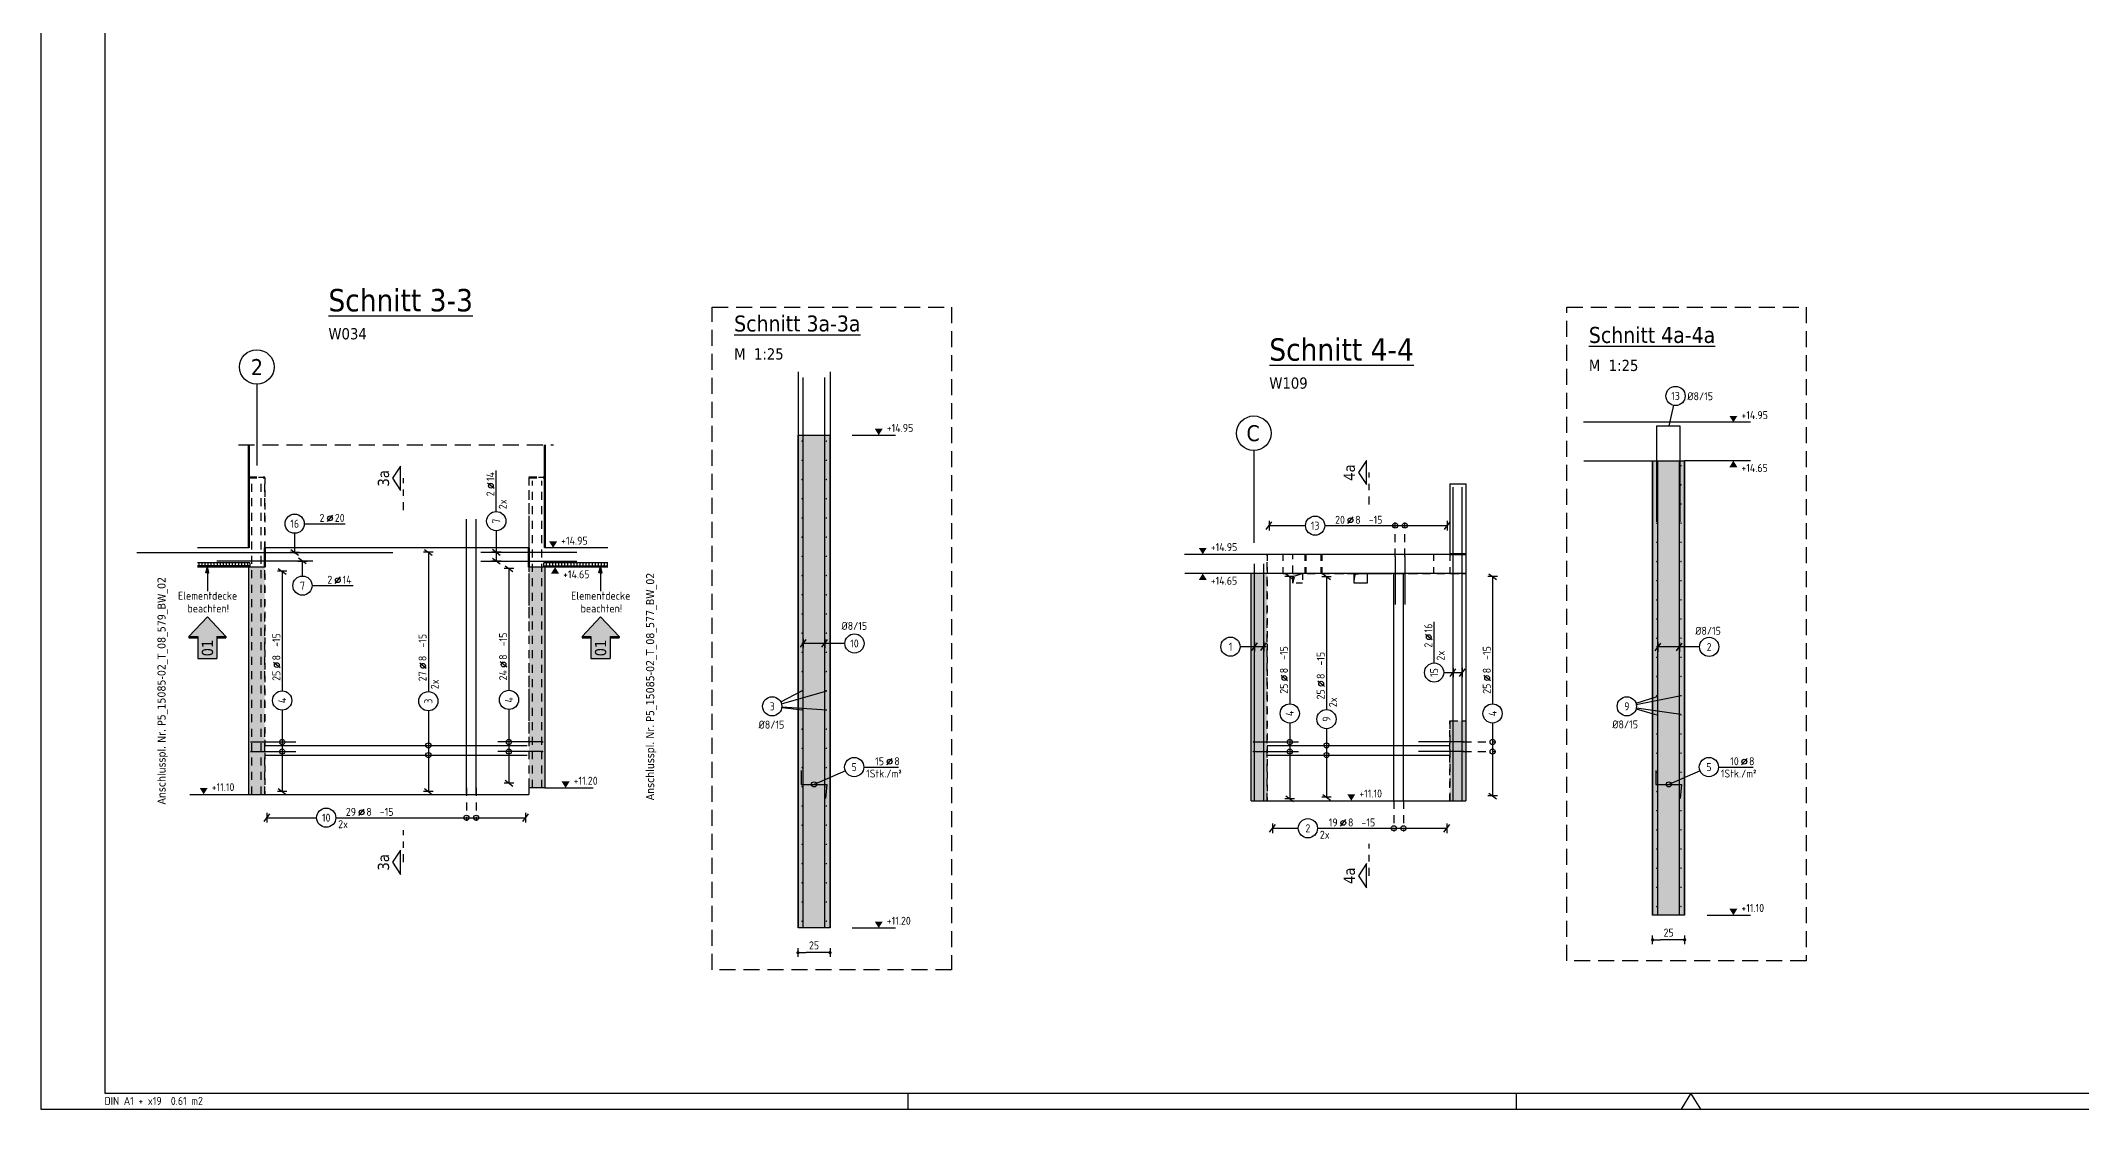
# Model space of a CAD drawing. Extents: x 0 to 63.3, y 0 to 33.4.
# Drawn here: x 0 to 31.87, y 0 to 16.69 of the extents above; entities that cross this region are included whole.
import ezdxf
from ezdxf.enums import TextEntityAlignment as Align

# ---------------------------------------------------------------- set-up
doc = ezdxf.new("R2010")
doc.units = 0
doc.header["$LTSCALE"] = 0.5
for name, pattern in [('AUSGEZOGEN', [1000.01, 1000, 0.01]), ('DASHDOTSMALL', [1.05, 0.5, -0.25, 0.05, -0.25]), ('DASHED', [0.75, 0.5, -0.25]), ('DOT', [0.175, 0.05, -0.125]), ('GESTRICHELT', [0.75, 0.5, -0.25]), ('HIDDEN', [0.375, 0.25, -0.125]), ('HIDDEN2', [0.187, 0.125, -0.062]), ('PUNKT', [0.175, 0.05, -0.125]), ('STRICHLINIE', [0.75, 0.5, -0.25]), ('STRICHPUNKT2', [0.55, 0.25, -0.125, 0.05, -0.125]), ('VERDECKT', [0.375, 0.25, -0.125])]:
    doc.linetypes.add(name, pattern=pattern)
for name, color, linetype in [('ACHSEN', 7, 'Continuous'), ('AFU', 7, 'Continuous'), ('BETON', 7, 'Continuous'), ('DETAIL', 7, 'Continuous'), ('DRUEBER', 7, 'Continuous'), ('grau_hell', 7, 'Continuous'), ('grau_mittel', 7, 'Continuous'), ('Halbfertigteile', 7, 'Continuous'), ('HILFE', 7, 'Continuous'), ('INDEX', 7, 'Continuous'), ('koten', 7, 'Continuous'), ('MASSE', 7, 'Continuous'), ('OBJEKT', 7, 'Continuous'), ('RAHMEN', 7, 'Continuous'), ('RND', 7, 'Continuous'), ('RND-1', 7, 'Continuous'), ('SCHATTEN', 15, 'Continuous'), ('SCHNITTE', 7, 'Continuous'), ('SFP_Achsen', 7, 'Continuous'), ('TEXT', 7, 'Continuous'), ('VERDECKT', 7, 'Continuous'), ('WBZ', 7, 'Continuous')]:
    doc.layers.add(name, color=color, linetype=linetype)
doc.styles.add('helv', font='tahoma.ttf')
doc.styles.add('txt', font='isocp.shx')
doc.linetypes.add('AFU_50K', pattern='A,0.15,["/",Standard,S=0.2,R=0,X=-0.01,Y=-0.1],0.07,["/",Standard,S=0.2,R=0,X=-0.01,Y=-0.1],0.15', length=0.37)
doc.linetypes.add('AFU_50L', pattern='A,0.75,["/",Standard,S=0.2,R=0,X=-0.01,Y=-0.1],0.07,["/",Standard,S=0.2,R=0,X=-0.01,Y=-0.1],0.75', length=1.57)
doc.dimstyles.new('DOT_I', dxfattribs={"dimscale": 0.5, "dimtxt": 0.25, "dimasz": 0.25, "dimexe": 0.1, "dimexo": 0.3, "dimgap": 0.1, "dimtad": 1, "dimdec": 3, "dimzin": 3, "dimtxsty": 'txt', "dimblk": 'DOT', "dimblk1": 'DOT', "dimblk2": 'DOT', "dimsah": 1, "dimcen": 0.1, "dimse1": 1, "dimse2": 1, "dimazin": 0, "dimtfac": 1, "dimtdec": 4, "dimtix": 1, "dimtmove": 2, "dimatfit": 3, "dimfxl": 0, "dimtvp": 1, "dimtolj": 1, "dimtzin": 0, "dimarcsym": 0})

# ---------------------------------------------------------------- blocks, each defined once
blk = doc.blocks.new('okrd_o')
at = {"layer": 'koten', "color": 7, "linetype": 'Continuous'}
blk.add_solid([(-0.125, 0.202), (0.125, 0.202), (0, 0)], dxfattribs=at)
at = {"layer": 'koten', "style": 'txt'}
blk.add_attdef('OKRD', (0.25, 0.1), '', height=0.25, dxfattribs=at)
blk = doc.blocks.new('DOT')
at = {"layer": 'MASSE', "color": 7, "linetype": 'Continuous'}
for p, q in [((0, 0), (-1, 0)), ((0, 0.54), (0, -0.54))]:
    blk.add_line(p, q, dxfattribs=at)
at = {"layer": 'MASSE', "color": 7, "linetype": 'Continuous', "const_width": 0.2}
blk.add_lwpolyline([(-0.1, 0, 1), (0.1, 0, 1)], format="xyb", close=True, dxfattribs=at)
blk = doc.blocks.new('*D15')
at = {"layer": 'Defpoints', "color": 0, "linetype": 'AUSGEZOGEN', "transparency": 16777216}
for p in [(11.827, 2.446), (11.827, 2.446), (12.327, 2.446)]:
    blk.add_point(p, dxfattribs=at)
at = {"layer": 'MASSE', "color": 0, "linetype": 'AUSGEZOGEN', "lineweight": -2, "transparency": 16777216}
blk.add_line((12.202, 2.446), (11.952, 2.446), dxfattribs=at)
at = {"layer": 'MASSE', "color": 0, "linetype": 'AUSGEZOGEN', "lineweight": -2, "transparency": 16777216, "xscale": 0.125, "yscale": 0.125, "zscale": 0.125, "rotation": 180}
blk.add_blockref('DOT', (11.827, 2.446), dxfattribs=at)
at = {"layer": 'MASSE', "color": 0, "linetype": 'AUSGEZOGEN', "lineweight": -2, "transparency": 16777216, "xscale": 0.125, "yscale": 0.125, "zscale": 0.125}
blk.add_blockref('DOT', (12.327, 2.446), dxfattribs=at)
at = {"layer": 'MASSE', "color": 0, "linetype": 'AUSGEZOGEN', "transparency": 16777216, "insert": (12.077, 2.559), "char_height": 0.125, "attachment_point": 5, "style": 'txt'}
blk.add_mtext('\\A1;25', dxfattribs=at)
blk = doc.blocks.new('RND_LEI')
at = {"layer": 'RND', "color": 7, "linetype": 'Continuous'}
blk.add_line((1.022, 0.066), (1.19, 0.27), dxfattribs=at)
for centre, radius in [((0, 0), 0.3), ((1.106, 0.168), 0.075)]:
    blk.add_circle(centre, radius, dxfattribs=at)
at = {"layer": 'RND', "color": 7, "linetype": 'Continuous', "style": 'txt'}
blk.add_attdef('POSL', text='', height=0.25, dxfattribs=at).set_placement((0, 0), align=Align.MIDDLE)
blk.add_attdef('ANZ', text='', height=0.25, dxfattribs=at).set_placement((0.931, 0.057), align=Align.RIGHT)
for tag, p in [('DUM', (1.253, 0.057)), ('ABSTD', (1.674, 0.057)), ('POSTXT', (0.374, -0.327))]:
    blk.add_attdef(tag, p, '', height=0.25, dxfattribs=at)
blk = doc.blocks.new('RND_HIN')
at = {"layer": 'RND', "color": 7, "linetype": 'Continuous'}
blk.add_circle((0, 0), 0.3, dxfattribs=at)
at = {"layer": 'RND', "color": 7, "linetype": 'Continuous', "style": 'txt'}
blk.add_attdef('POSI', text='', height=0.25, dxfattribs=at).set_placement((0, 0), align=Align.MIDDLE)
blk = doc.blocks.new('lei_gre')
at = {"layer": 'RND', "color": 7, "linetype": 'Continuous'}
for p, q in [((-0.09, -0.12), (0.09, 0.12)), ((0, 0.15), (0, -0.15))]:
    blk.add_line(p, q, dxfattribs=at)
blk = doc.blocks.new('SCHN-2')
at = {"layer": 'SCHNITTE', "color": 6, "linetype": 'Continuous'}
blk.add_lwpolyline([(0.378, 0.088), (0, 0.34), (-0.378, 0.088)], close=True, dxfattribs=at)
at = {"layer": 'SCHNITTE', "color": 1, "linetype": 'DASHDOTSMALL', "style": 'helv'}
blk.add_attdef('SCHN-2', text='', height=0.35, dxfattribs=at).set_placement((0, 0.45), align=Align.CENTER)
blk = doc.blocks.new('*D16')
at = {"layer": 'Defpoints', "color": 0, "linetype": 'AUSGEZOGEN', "transparency": 16777216}
for p in [(25.176, 2.646), (25.176, 2.646), (25.676, 2.646)]:
    blk.add_point(p, dxfattribs=at)
at = {"layer": 'MASSE', "color": 0, "linetype": 'AUSGEZOGEN', "lineweight": -2, "transparency": 16777216}
blk.add_line((25.551, 2.646), (25.301, 2.646), dxfattribs=at)
at = {"layer": 'MASSE', "color": 0, "linetype": 'AUSGEZOGEN', "lineweight": -2, "transparency": 16777216, "xscale": 0.125, "yscale": 0.125, "zscale": 0.125, "rotation": 180}
blk.add_blockref('DOT', (25.176, 2.646), dxfattribs=at)
at = {"layer": 'MASSE', "color": 0, "linetype": 'AUSGEZOGEN', "lineweight": -2, "transparency": 16777216, "xscale": 0.125, "yscale": 0.125, "zscale": 0.125}
blk.add_blockref('DOT', (25.676, 2.646), dxfattribs=at)
at = {"layer": 'MASSE', "color": 0, "linetype": 'AUSGEZOGEN', "transparency": 16777216, "insert": (25.426, 2.759), "char_height": 0.125, "attachment_point": 5, "style": 'txt'}
blk.add_mtext('\\A1;25', dxfattribs=at)
blk = doc.blocks.new('okrd_u')
at = {"layer": 'koten', "color": 7, "linetype": 'Continuous'}
blk.add_solid([(-0.125, -0.202), (0.125, -0.202), (0, 0)], dxfattribs=at)
at = {"layer": 'koten', "style": 'txt'}
blk.add_attdef('OKRD', (0.25, -0.35), '', height=0.25, dxfattribs=at)
blk = doc.blocks.new('A1-19-0')
at = {"layer": 'RAHMEN'}
for p, q in [((0, 59.4), (0, 0)), ((0, 0), (103.1, 0))]:
    blk.add_line(p, q, dxfattribs=at)
at = {"layer": 'RAHMEN', "color": 5}
for p, q in [((2, 58.9), (2, 0.5)), ((2, 0.5), (102.6, 0.5))]:
    blk.add_line(p, q, dxfattribs=at)
at = {"layer": 'RAHMEN', "color": 7}
for p, q in [((27.1, 0), (27.1, 0.5)), ((46.1, 0), (46.1, 0.5))]:
    blk.add_line(p, q, dxfattribs=at)
at = {"layer": 'RAHMEN', "color": 7, "linetype": 'Continuous'}
for p, q in [((51.55, 0.5), (51.24, 0)), ((51.86, 0), (51.55, 0.5))]:
    blk.add_line(p, q, dxfattribs=at)
at = {"layer": 'RAHMEN', "color": 7, "style": 'txt'}
blk.add_text('DIN A1 + x19  0.61 m2', height=0.25, dxfattribs=at).set_placement((1.989, 0.133))
blk = doc.blocks.new('Pfeillinie')
at = {"layer": 'TEXT', "linetype": 'Continuous'}
blk.add_hatch(color=7, dxfattribs=at).paths.add_polyline_path([(0, 0), (-0.8, 0.2), (-0.8, 0), (-0.8, -0.2)])
at = {"layer": 'TEXT', "color": 7, "linetype": 'Continuous'}
for p, q in [((-0.8, 0), (-0.8, 0.2)), ((-0.8, 0.2), (0, 0)), ((-0.8, 0), (-0.8, -0.2)), ((-0.8, -0.2), (0, 0))]:
    blk.add_line(p, q, dxfattribs=at)
blk = doc.blocks.new('hin_ind5')
at = {"layer": 'grau_hell', "linetype": 'AUSGEZOGEN'}
h = blk.add_hatch(color=9, dxfattribs=at)
h.dxf.hatch_style = 2
h.paths.add_polyline_path([(0, 0), (0.619, -0.577), (0.619, -0.3), (1.306, -0.3), (1.306, 0.3), (0.619, 0.3), (0.619, 0.577)])
h.paths.add_polyline_path([(0.34, -0.274), (1.311, -0.274), (1.311, 0.274), (0.34, 0.274)], flags=9)
at = {"layer": 'OBJEKT', "linetype": 'AUSGEZOGEN'}
for points in [[(0.619, 0.3), (0.66, 0.3), (0.66, 0.577), (0.619, 0.577)], [(0.619, -0.577), (0.66, -0.577), (0.66, -0.3), (0.619, -0.3)]]:
    blk.add_hatch(color=1, dxfattribs=at).paths.add_polyline_path(points)
at = {"layer": 'OBJEKT', "color": 1, "linetype": 'AUSGEZOGEN'}
for p, q in [((0, 0), (0.619, 0.577)), ((0, 0), (0.619, -0.577)), ((0.619, 0.577), (0.619, 0.3)), ((0.619, 0.577), (0.66, 0.577)), ((0.619, 0.3), (1.306, 0.3)), ((0.66, 0.577), (0.66, 0.3)), ((1.306, 0.3), (1.306, -0.3)), ((0.619, -0.3), (0.619, -0.577)), ((0.619, -0.3), (1.306, -0.3)), ((0.66, -0.3), (0.66, -0.577))]:
    blk.add_line(p, q, dxfattribs=at)
at = {"layer": 'OBJEKT', "color": 7, "linetype": 'AUSGEZOGEN'}
blk.add_line((0.619, -0.577), (0.66, -0.577), dxfattribs=at)
at = {"layer": 'INDEX', "color": 1, "linetype": 'Continuous', "style": 'helv'}
blk.add_attdef('INDEX', text='', height=0.35, rotation=360, dxfattribs=at).set_placement((1.259, 0), align=Align.MIDDLE_RIGHT)

msp = doc.modelspace()

# ---------------------------------------------------------------- hatches: boundary and pattern name
at = {"layer": 'grau_mittel'}
for points in [[(12.327, 10.531), (11.827, 10.531), (11.827, 2.831), (12.327, 2.831)], [(25.676, 10.131), (25.176, 10.131), (25.176, 3.031), (25.676, 3.031)], [(3.248, 4.919), (3.498, 4.919), (3.498, 8.469), (3.248, 8.469)], [(7.623, 5.019), (7.873, 5.019), (7.873, 8.469), (7.623, 8.469)]]:
    msp.add_hatch(color=61, dxfattribs=at).paths.add_polyline_path(points)
h = msp.add_hatch(color=61, dxfattribs=at)
h.paths.add_polyline_path([(22.006, 6.069), (22.006, 4.819), (22.256, 4.819), (22.256, 6.069)])
h.paths.add_polyline_path([(19.156, 8.369), (18.906, 8.369), (18.906, 4.819), (19.156, 4.819)])
at = {"layer": 'Halbfertigteile', "linetype": 'AUSGEZOGEN', "transparency": 33554687}
h = msp.add_hatch(dxfattribs=at)
h.set_pattern_fill('ANSI37', color=171, scale=0.015, angle=135, style=0)
h.set_pattern_definition([(180, (-1.3384, -3.172163), (-3e-18, -0.047625), []), (270, (-1.3384, -3.172163), (0.047625, -1e-17), [])])
h.paths.add_polyline_path([(2.445, 8.534), (2.445, 8.469), (3.263, 8.469), (3.263, 8.534)])
h = msp.add_hatch(dxfattribs=at)
h.set_pattern_fill('ANSI37', color=171, scale=0.015, angle=135, style=0)
h.set_pattern_definition([(180, (-1.3384, -3.272163), (-3e-18, -0.047625), []), (270, (-1.3384, -3.272163), (0.047625, -1e-17), [])])
h.paths.add_polyline_path([(8.859, 8.534), (7.858, 8.534), (7.858, 8.469), (8.859, 8.469)])

# ---------------------------------------------------------------- linework, layer by layer
at = {"layer": 'ACHSEN', "color": 140, "linetype": 'AUSGEZOGEN'}
for p, q in [((3.373, 11.325), (3.373, 10.057)), ((18.946, 10.29), (18.946, 8.847))]:
    msp.add_line(p, q, dxfattribs=at)
at = {"layer": 'AFU', "color": 8, "linetype": 'AFU_50K'}
for p, q in [((11.827, 10.531), (12.327, 10.531)), ((25.176, 10.131), (25.676, 10.131)), ((3.498, 8.469), (3.263, 8.469)), ((7.858, 8.469), (7.623, 8.469)), ((7.873, 5.019), (7.623, 5.019)), ((7.623, 5.019), (7.623, 4.919)), ((25.676, 3.031), (25.176, 3.031)), ((12.327, 2.831), (11.827, 2.831))]:
    msp.add_line(p, q, dxfattribs=at)
at = {"layer": 'AFU', "color": 8, "linetype": 'AFU_50L'}
for p, q in [((7.623, 8.769), (3.498, 8.769)), ((22.256, 8.369), (18.906, 8.369)), ((3.248, 4.919), (7.623, 4.919)), ((18.906, 4.819), (22.256, 4.819))]:
    msp.add_line(p, q, dxfattribs=at)
at = {"layer": 'AFU', "color": 8, "linetype": 'AFU_50K', "lineweight": 70}
for p, q in [((3.498, 8.769), (3.498, 8.469)), ((7.623, 8.769), (7.623, 8.469)), ((22.006, 8.669), (22.256, 8.669))]:
    msp.add_line(p, q, dxfattribs=at)
at = {"layer": 'BETON', "color": 6, "linetype": 'AUSGEZOGEN'}
for p, q in [((11.827, 11.52), (11.827, 10.531)), ((12.327, 11.52), (12.327, 10.531)), ((24.102, 10.131), (25.176, 10.131)), ((26.702, 10.131), (25.676, 10.131)), ((22.006, 9.769), (22.006, 8.669)), ((22.006, 9.769), (22.256, 9.769)), ((3.248, 8.769), (2.445, 8.769)), ((8.859, 8.769), (7.873, 8.769)), ((17.864, 8.669), (22.006, 8.669)), ((3.263, 8.534), (2.445, 8.534)), ((3.263, 8.469), (2.445, 8.469)), ((3.263, 8.534), (3.263, 8.469)), ((8.859, 8.534), (7.858, 8.534)), ((7.858, 8.469), (7.858, 8.534)), ((8.859, 8.469), (7.858, 8.469)), ((18.906, 8.369), (17.868, 8.369)), ((2.328, 4.919), (3.248, 4.919)), ((7.873, 5.019), (8.627, 5.019))]:
    msp.add_line(p, q, dxfattribs=at)
at = {"layer": 'BETON', "color": 6, "linetype": 'AUSGEZOGEN', "lineweight": 35}
for p, q in [((11.827, 10.531), (11.827, 2.831)), ((12.327, 10.531), (12.327, 2.831)), ((25.176, 10.131), (25.176, 3.031)), ((25.676, 10.131), (25.676, 3.031))]:
    msp.add_line(p, q, dxfattribs=at)
at = {"layer": 'BETON', "color": 6, "linetype": 'AUSGEZOGEN', "lineweight": 25}
msp.add_line((26.702, 10.731), (24.096, 10.731), dxfattribs=at)
at = {"layer": 'BETON', "color": 6, "linetype": 'AUSGEZOGEN', "lineweight": 70}
for p, q in [((3.248, 10.381), (3.248, 8.769)), ((7.873, 10.381), (7.873, 8.769))]:
    msp.add_line(p, q, dxfattribs=at)
at = {"layer": 'BETON', "color": 6, "linetype": 'AUSGEZOGEN', "lineweight": -2}
for p, q in [((22.256, 9.769), (22.256, 4.819)), ((3.248, 4.919), (3.248, 8.469)), ((7.873, 8.469), (7.873, 5.019)), ((18.906, 4.819), (18.906, 8.369))]:
    msp.add_line(p, q, dxfattribs=at)
at = {"layer": 'BETON', "color": 6, "linetype": 'AUSGEZOGEN'}
msp.add_lwpolyline([(20.516, 8.369), (20.716, 8.369), (20.716, 8.219), (20.516, 8.219)], close=True, dxfattribs=at)
at = {"layer": 'DETAIL', "color": 102, "linetype": 'STRICHLINIE'}
for points in [[(10.487, 2.177), (10.487, 12.532), (14.225, 12.532), (14.225, 2.177)], [(23.836, 2.317), (23.836, 12.532), (27.575, 12.532), (27.575, 2.317)]]:
    msp.add_lwpolyline(points, close=True, dxfattribs=at)
at = {"layer": 'DRUEBER', "color": 7, "linetype": 'PUNKT'}
for p, q in [((3.498, 9.869), (3.248, 9.869)), ((3.498, 9.869), (3.498, 8.769)), ((7.873, 9.869), (7.623, 9.869)), ((7.623, 9.869), (7.623, 8.769)), ((3.498, 8.769), (3.498, 4.919)), ((7.623, 8.769), (7.623, 4.919)), ((19.156, 8.669), (19.156, 4.819)), ((22.006, 8.669), (22.006, 8.369))]:
    msp.add_line(p, q, dxfattribs=at)
at = {"layer": 'DRUEBER', "color": 7, "linetype": 'DOT'}
for p, q in [((19.406, 8.369), (19.406, 8.669)), ((21.756, 8.369), (21.756, 8.669)), ((19.406, 8.369), (19.756, 8.369)), ((20.006, 8.369), (21.756, 8.369)), ((22.006, 8.369), (22.256, 8.369)), ((22.006, 4.819), (22.006, 6.069)), ((22.006, 6.069), (22.256, 6.069))]:
    msp.add_line(p, q, dxfattribs=at)
at = {"layer": 'DRUEBER', "color": 7, "linetype": 'DOT', "lineweight": 70}
for p, q in [((19.756, 8.669), (19.756, 8.369)), ((20.006, 8.669), (20.006, 8.369))]:
    msp.add_line(p, q, dxfattribs=at)
at = {"layer": 'HILFE', "color": 102, "linetype": 'AUSGEZOGEN'}
for p, q in [((12.675, 10.531), (13.352, 10.531)), ((26.025, 3.031), (26.702, 3.031)), ((12.675, 2.831), (13.352, 2.831))]:
    msp.add_line(p, q, dxfattribs=at)
at = {"layer": 'HILFE', "color": 102, "linetype": 'GESTRICHELT'}
msp.add_line((3.09, 10.381), (8.006, 10.381), dxfattribs=at)
at = {"layer": 'RND', "color": 102, "linetype": 'AUSGEZOGEN'}
for p, q in [((25.502, 10.997), (25.429, 10.675)), ((3.965, 8.997), (3.965, 8.681)), ((7.114, 9.037), (7.114, 8.563)), ((4.087, 8.33), (4.087, 8.563)), ((12.559, 7.276), (11.886, 7.276)), ((19.139, 7.226), (18.732, 7.226)), ((25.909, 7.222), (25.235, 7.222)), ((21.913, 6.822), (22.211, 6.822)), ((11.557, 6.364), (11.886, 6.537)), ((11.568, 6.335), (12.275, 6.537)), ((24.916, 6.341), (25.244, 6.45)), ((24.921, 6.323), (25.622, 6.462)), ((11.573, 6.284), (12.275, 6.237)), ((11.573, 6.276), (11.898, 6.237)), ((24.918, 6.253), (25.221, 6.166)), ((24.922, 6.273), (25.614, 6.172)), ((12.568, 5.286), (12.077, 5.074)), ((25.917, 5.286), (25.427, 5.074))]:
    msp.add_line(p, q, dxfattribs=at)
at = {"layer": 'RND', "color": 7, "linetype": 'AUSGEZOGEN'}
for p, q in [((7.114, 9.337), (7.114, 9.977)), ((4.115, 9.147), (4.755, 9.147)), ((19.184, 9.117), (19.754, 9.117)), ((20.054, 9.117), (21.968, 9.117)), ((6.053, 8.7), (6.053, 6.524)), ((3.77, 8.404), (3.77, 6.535)), ((7.312, 8.445), (7.312, 6.544)), ((19.508, 8.32), (19.508, 6.333)), ((20.082, 8.318), (20.082, 6.244)), ((22.676, 8.32), (22.676, 6.333)), ((4.237, 8.18), (4.877, 8.18)), ((21.763, 6.972), (21.763, 7.612)), ((3.77, 6.235), (3.77, 4.963)), ((6.053, 6.224), (6.053, 4.964)), ((7.312, 6.244), (7.312, 5.093)), ((19.508, 6.033), (19.508, 4.851)), ((20.082, 5.944), (20.082, 4.874)), ((22.676, 6.033), (22.676, 4.894)), ((12.855, 5.345), (13.395, 5.345)), ((26.205, 5.345), (26.745, 5.345)), ((3.532, 4.554), (4.308, 4.554)), ((4.608, 4.554), (7.573, 4.554)), ((19.239, 4.389), (19.641, 4.389)), ((19.941, 4.389), (21.961, 4.389))]:
    msp.add_line(p, q, dxfattribs=at)
at = {"layer": 'RND', "color": 102, "linetype": 'VERDECKT'}
for p, q in [((21.156, 8.634), (21.156, 9.167)), ((21.306, 8.634), (21.306, 9.167)), ((22.221, 5.737), (22.726, 5.737)), ((22.221, 5.587), (22.726, 5.587)), ((6.648, 5.019), (6.648, 4.504)), ((6.798, 5.019), (6.798, 4.504)), ((21.134, 4.819), (21.134, 4.339)), ((21.284, 4.819), (21.284, 4.339))]:
    msp.add_line(p, q, dxfattribs=at)
at = {"layer": 'RND', "color": 1, "linetype": 'AUSGEZOGEN'}
for points in [[(11.91, 2.831), (11.91, 11.431)], [(12.244, 2.831), (12.244, 11.431)], [(25.243, 9.175), (25.243, 10.675), (25.603, 10.675), (25.603, 9.175)], [(25.259, 3.031), (25.259, 10.131)], [(25.593, 3.031), (25.593, 10.131)], [(22.058, 4.819), (22.058, 9.719)], [(22.202, 4.819), (22.202, 9.719)], [(6.648, 4.919), (6.648, 9.219)], [(6.798, 4.919), (6.798, 9.219)], [(1.498, 8.699), (5.498, 8.699)], [(6.873, 8.703), (8.373, 8.703)], [(21.156, 8.634), (21.156, 7.884)], [(21.306, 8.634), (21.306, 7.884)], [(4.248, 8.563), (2.748, 8.563)], [(6.873, 8.563), (8.373, 8.563)], [(18.958, 4.819), (18.958, 8.519)], [(19.102, 4.819), (19.102, 8.519)], [(21.134, 4.819), (21.134, 8.369)], [(21.284, 4.819), (21.284, 8.369)], [(3.283, 5.737), (3.983, 5.737)], [(7.837, 5.737), (7.137, 5.737)], [(18.942, 5.737), (19.642, 5.737)], [(22.221, 5.737), (21.521, 5.737)], [(3.283, 5.587), (3.983, 5.587)], [(3.498, 5.683), (7.598, 5.683)], [(3.498, 5.533), (7.598, 5.533)], [(7.837, 5.587), (7.137, 5.587)], [(18.942, 5.587), (19.642, 5.587)], [(19.156, 5.683), (22.006, 5.683)], [(19.156, 5.533), (22.006, 5.533)], [(22.221, 5.587), (21.521, 5.587)]]:
    msp.add_lwpolyline(points, dxfattribs=at)
at = {"layer": 'RND', "color": 7, "linetype": 'AUSGEZOGEN'}
for points, const_width in [([(11.886, 10.437, 1), (11.898, 10.437, 1)], 0.012), ([(12.263, 10.437, 1), (12.275, 10.437, 1)], 0.012), ([(11.886, 10.137, 1), (11.898, 10.137, 1)], 0.012), ([(12.263, 10.137, 1), (12.275, 10.137, 1)], 0.012), ([(25.236, 10.053, 1), (25.248, 10.053, 1)], 0.012), ([(25.613, 10.053, 1), (25.625, 10.053, 1)], 0.012), ([(11.886, 9.837, 1), (11.898, 9.837, 1)], 0.012), ([(12.263, 9.837, 1), (12.275, 9.837, 1)], 0.012), ([(25.236, 9.754, 1), (25.248, 9.754, 1)], 0.012), ([(25.613, 9.754, 1), (25.625, 9.754, 1)], 0.012), ([(11.886, 9.537, 1), (11.898, 9.537, 1)], 0.012), ([(11.886, 9.237, 1), (11.898, 9.237, 1)], 0.012), ([(12.263, 9.537, 1), (12.275, 9.537, 1)], 0.012), ([(12.263, 9.237, 1), (12.275, 9.237, 1)], 0.012), ([(25.236, 9.454, 1), (25.248, 9.454, 1)], 0.012), ([(25.613, 9.454, 1), (25.625, 9.454, 1)], 0.012), ([(11.886, 8.937, 1), (11.898, 8.937, 1)], 0.012), ([(12.263, 8.937, 1), (12.275, 8.937, 1)], 0.012), ([(25.236, 9.155, 1), (25.248, 9.155, 1)], 0.012), ([(25.613, 9.155, 1), (25.625, 9.155, 1)], 0.012), ([(11.886, 8.637, 1), (11.898, 8.637, 1)], 0.012), ([(12.263, 8.637, 1), (12.275, 8.637, 1)], 0.012), ([(21.151, 8.634, 1), (21.161, 8.634, 1)], 0.01), ([(21.301, 8.634, 1), (21.311, 8.634, 1)], 0.01), ([(25.236, 8.856, 1), (25.248, 8.856, 1)], 0.012), ([(25.613, 8.856, 1), (25.625, 8.856, 1)], 0.012), ([(11.886, 8.337, 1), (11.898, 8.337, 1)], 0.012), ([(12.263, 8.337, 1), (12.275, 8.337, 1)], 0.012), ([(25.236, 8.556, 1), (25.248, 8.556, 1)], 0.012), ([(25.613, 8.556, 1), (25.625, 8.556, 1)], 0.012), ([(11.886, 8.037, 1), (11.898, 8.037, 1)], 0.012), ([(12.263, 8.037, 1), (12.275, 8.037, 1)], 0.012), ([(25.236, 8.257, 1), (25.248, 8.257, 1)], 0.012), ([(25.236, 7.957, 1), (25.248, 7.957, 1)], 0.012), ([(25.613, 8.257, 1), (25.625, 8.257, 1)], 0.012), ([(25.613, 7.957, 1), (25.625, 7.957, 1)], 0.012), ([(11.886, 7.737, 1), (11.898, 7.737, 1)], 0.012), ([(12.263, 7.737, 1), (12.275, 7.737, 1)], 0.012), ([(25.236, 7.658, 1), (25.248, 7.658, 1)], 0.012), ([(25.613, 7.658, 1), (25.625, 7.658, 1)], 0.012), ([(11.886, 7.437, 1), (11.898, 7.437, 1)], 0.012), ([(12.263, 7.437, 1), (12.275, 7.437, 1)], 0.012), ([(25.236, 7.358, 1), (25.248, 7.358, 1)], 0.012), ([(25.613, 7.358, 1), (25.625, 7.358, 1)], 0.012), ([(11.886, 7.137, 1), (11.898, 7.137, 1)], 0.012), ([(12.263, 7.137, 1), (12.275, 7.137, 1)], 0.012), ([(25.236, 7.059, 1), (25.248, 7.059, 1)], 0.012), ([(25.613, 7.059, 1), (25.625, 7.059, 1)], 0.012), ([(11.886, 6.837, 1), (11.898, 6.837, 1)], 0.012), ([(12.263, 6.837, 1), (12.275, 6.837, 1)], 0.012), ([(25.236, 6.76, 1), (25.248, 6.76, 1)], 0.012), ([(25.613, 6.76, 1), (25.625, 6.76, 1)], 0.012), ([(11.886, 6.537, 1), (11.898, 6.537, 1)], 0.012), ([(12.263, 6.537, 1), (12.275, 6.537, 1)], 0.012), ([(25.236, 6.46, 1), (25.248, 6.46, 1)], 0.012), ([(25.613, 6.46, 1), (25.625, 6.46, 1)], 0.012), ([(11.886, 6.237, 1), (11.898, 6.237, 1)], 0.012), ([(12.263, 6.237, 1), (12.275, 6.237, 1)], 0.012), ([(25.236, 6.161, 1), (25.248, 6.161, 1)], 0.012), ([(25.613, 6.161, 1), (25.625, 6.161, 1)], 0.012), ([(3.277, 5.737, 1), (3.29, 5.737, 1)], 0.0125), ([(7.844, 5.737, -1), (7.831, 5.737, -1)], 0.0125), ([(11.886, 5.937, 1), (11.898, 5.937, 1)], 0.012), ([(12.263, 5.937, 1), (12.275, 5.937, 1)], 0.012), ([(18.935, 5.737, 1), (18.948, 5.737, 1)], 0.0125), ([(22.227, 5.737, -1), (22.214, 5.737, -1)], 0.0125), ([(25.236, 5.861, 1), (25.248, 5.861, 1)], 0.012), ([(25.613, 5.861, 1), (25.625, 5.861, 1)], 0.012), ([(3.277, 5.587, 1), (3.29, 5.587, 1)], 0.0125), ([(7.844, 5.587, -1), (7.831, 5.587, -1)], 0.0125), ([(11.886, 5.637, 1), (11.898, 5.637, 1)], 0.012), ([(12.263, 5.637, 1), (12.275, 5.637, 1)], 0.012), ([(18.935, 5.587, 1), (18.948, 5.587, 1)], 0.0125), ([(22.227, 5.587, -1), (22.214, 5.587, -1)], 0.0125), ([(25.236, 5.562, 1), (25.248, 5.562, 1)], 0.012), ([(25.613, 5.562, 1), (25.625, 5.562, 1)], 0.012), ([(11.886, 5.337, 1), (11.898, 5.337, 1)], 0.012), ([(12.263, 5.337, 1), (12.275, 5.337, 1)], 0.012), ([(25.236, 5.262, 1), (25.248, 5.262, 1)], 0.012), ([(25.613, 5.262, 1), (25.625, 5.262, 1)], 0.012), ([(11.886, 5.037, 1), (11.898, 5.037, 1)], 0.012), ([(12.263, 5.037, 1), (12.275, 5.037, 1)], 0.012), ([(25.236, 4.963, 1), (25.248, 4.963, 1)], 0.012), ([(25.613, 4.963, 1), (25.625, 4.963, 1)], 0.012), ([(11.886, 4.737, 1), (11.898, 4.737, 1)], 0.012), ([(12.263, 4.737, 1), (12.275, 4.737, 1)], 0.012), ([(25.236, 4.664, 1), (25.248, 4.664, 1)], 0.012), ([(25.613, 4.664, 1), (25.625, 4.664, 1)], 0.012), ([(11.886, 4.437, 1), (11.898, 4.437, 1)], 0.012), ([(11.886, 4.137, 1), (11.898, 4.137, 1)], 0.012), ([(12.263, 4.437, 1), (12.275, 4.437, 1)], 0.012), ([(12.263, 4.137, 1), (12.275, 4.137, 1)], 0.012), ([(25.236, 4.364, 1), (25.248, 4.364, 1)], 0.012), ([(25.613, 4.364, 1), (25.625, 4.364, 1)], 0.012), ([(11.886, 3.837, 1), (11.898, 3.837, 1)], 0.012), ([(12.263, 3.837, 1), (12.275, 3.837, 1)], 0.012), ([(25.236, 4.065, 1), (25.248, 4.065, 1)], 0.012), ([(25.613, 4.065, 1), (25.625, 4.065, 1)], 0.012), ([(11.886, 3.537, 1), (11.898, 3.537, 1)], 0.012), ([(12.263, 3.537, 1), (12.275, 3.537, 1)], 0.012), ([(25.236, 3.765, 1), (25.248, 3.765, 1)], 0.012), ([(25.613, 3.765, 1), (25.625, 3.765, 1)], 0.012), ([(11.886, 3.237, 1), (11.898, 3.237, 1)], 0.012), ([(12.263, 3.237, 1), (12.275, 3.237, 1)], 0.012), ([(25.236, 3.466, 1), (25.248, 3.466, 1)], 0.012), ([(25.613, 3.466, 1), (25.625, 3.466, 1)], 0.012), ([(11.886, 2.937, 1), (11.898, 2.937, 1)], 0.012), ([(12.263, 2.937, 1), (12.275, 2.937, 1)], 0.012), ([(25.236, 3.166, 1), (25.248, 3.166, 1)], 0.012), ([(25.613, 3.166, 1), (25.625, 3.166, 1)], 0.012)]:
    msp.add_lwpolyline(points, format="xyb", close=True, dxfattribs=dict(at, const_width=const_width))
at = {"layer": 'RND', "color": 7, "linetype": 'HIDDEN'}
for points in [[(3.297, 4.919), (3.297, 9.819)], [(3.44, 4.919), (3.44, 9.819)], [(7.68, 5.019), (7.68, 9.819)], [(7.824, 5.019), (7.824, 9.819)]]:
    msp.add_lwpolyline(points, dxfattribs=at)
at = {"layer": 'RND', "color": 102, "linetype": 'AUSGEZOGEN'}
for points in [[(2.602, 8.48), (2.602, 8.092)], [(8.743, 8.48), (8.743, 8.092)]]:
    msp.add_lwpolyline(points, dxfattribs=at)
at = {"layer": 'RND', "color": 7, "linetype": 'AUSGEZOGEN'}
for centre in [(21.156, 9.117), (21.306, 9.117), (3.77, 5.737), (7.312, 5.737), (19.508, 5.737), (22.676, 5.737), (3.77, 5.587), (6.053, 5.683), (6.053, 5.533), (7.312, 5.587), (19.508, 5.587), (20.082, 5.683), (20.082, 5.533), (22.676, 5.587), (12.077, 5.074), (25.427, 5.074), (6.648, 4.554), (6.798, 4.554), (21.134, 4.389), (21.284, 4.389)]:
    msp.add_circle(centre, 0.04, dxfattribs=at)
at = {"layer": 'RND-1', "color": 1, "linetype": 'AUSGEZOGEN'}
for points in [[(11.877, 5.294), (11.877, 5.074), (12.277, 5.074), (12.258, 4.855)], [(25.227, 5.294), (25.227, 5.074), (25.627, 5.074), (25.607, 4.855)]]:
    msp.add_lwpolyline(points, dxfattribs=at)
at = {"layer": 'SCHATTEN', "color": 1, "linetype": 'AUSGEZOGEN'}
msp.add_lwpolyline([(20.516, 8.219, 0, 0.0245, 0), (20.528, 8.368, 0, 0, 0), (20.517, 8.357, 0.0236, 0, 0), (20.716, 8.369, 0, 0, 0)], format="xyseb", dxfattribs=at)
at = {"layer": 'SCHNITTE', "color": 6, "linetype": 'STRICHPUNKT2'}
for p, q in [((20.75, 9.446), (20.75, 9.946)), ((5.664, 9.356), (5.664, 9.856)), ((5.664, 3.857), (5.664, 4.357)), ((20.75, 3.647), (20.75, 4.147))]:
    msp.add_line(p, q, dxfattribs=at)
at = {"layer": 'SFP_Achsen', "color": 7, "linetype": 'AUSGEZOGEN'}
for centre in [(3.373, 11.596), (18.946, 10.56)]:
    msp.add_circle(centre, 0.27, dxfattribs=at)
at = {"layer": 'VERDECKT', "color": 7, "linetype": 'HIDDEN', "lineweight": 70}
for p, q in [((3.248, 9.869), (3.498, 9.869)), ((7.623, 9.869), (7.873, 9.869))]:
    msp.add_line(p, q, dxfattribs=at)
at = {"layer": 'VERDECKT', "color": 7, "linetype": 'HIDDEN'}
for p, q in [((3.498, 4.919), (3.498, 9.869)), ((7.623, 9.869), (7.623, 4.919)), ((19.156, 4.819), (19.156, 8.669)), ((19.556, 8.369), (19.556, 8.669)), ((19.556, 8.369), (22.256, 8.369)), ((22.006, 6.069), (22.006, 4.819))]:
    msp.add_line(p, q, dxfattribs=at)
at = {"layer": 'VERDECKT', "color": 7, "linetype": 'VERDECKT'}
msp.add_line((22.006, 6.069), (22.256, 6.069), dxfattribs=at)
at = {"layer": 'WBZ', "color": 102, "linetype": 'HIDDEN2'}
for p, q in [((19.556, 8.219), (19.59, 8.335)), ((19.59, 8.335), (19.706, 8.369))]:
    msp.add_line(p, q, dxfattribs=at)
msp.add_lwpolyline([(19.556, 8.369), (19.706, 8.369), (19.706, 8.219), (19.556, 8.219)], close=True, dxfattribs=at)

# ---------------------------------------------------------------- block references
at = {"layer": 'koten', "color": 7, "linetype": 'DASHED', "xscale": 0.5, "yscale": 0.5, "zscale": 0.5}
for p in [(26.437, 10.731), (13.088, 10.531)]:
    msp.add_blockref('okrd_o', p, dxfattribs=at).add_auto_attribs({'OKRD': '+14.95'})
at = {"layer": 'koten', "color": 7, "linetype": 'AUSGEZOGEN', "xscale": 0.5, "yscale": 0.5, "zscale": 0.5}
msp.add_blockref('okrd_u', (26.437, 10.131), dxfattribs=at).add_auto_attribs({'OKRD': '+14.65'})
at = {"layer": 'koten', "color": 6, "linetype": 'AUSGEZOGEN', "xscale": 0.5, "yscale": 0.5, "zscale": 0.5}
for name, p, values in [('okrd_o', (8.002, 8.769), {'OKRD': '+14.95'}), ('okrd_o', (18.149, 8.669), {'OKRD': '+14.95'}), ('okrd_u', (8.032, 8.469), {'OKRD': '+14.65'}), ('okrd_u', (18.149, 8.369), {'OKRD': '+14.65'}), ('okrd_o', (8.197, 5.019), {'OKRD': '+11.20'}), ('okrd_o', (20.469, 4.819), {'OKRD': '+11.10'})]:
    msp.add_blockref(name, p, dxfattribs=at).add_auto_attribs(values)
at = {"layer": 'koten', "color": 7, "linetype": 'AUSGEZOGEN'}
ref = msp.add_blockref('okrd_o', (2.544, 4.919), dxfattribs=dict(at, xscale=0.5, yscale=0.5, zscale=0.5))
ref.add_attrib('OKRD', '+11.10', (2.669, 4.969), dxfattribs={"layer": '0', "color": 0, "linetype": 'ByBlock', "height": 0.125, "style": 'txt'})
ref = msp.add_blockref('okrd_o', (26.437, 3.031), dxfattribs=dict(at, xscale=0.5, yscale=0.5, zscale=0.5))
ref.add_attrib('OKRD', '+11.10', (26.562, 3.081), dxfattribs={"layer": '0', "color": 0, "linetype": 'ByBlock', "height": 0.125, "style": 'txt'})
ref = msp.add_blockref('okrd_o', (13.088, 2.831), dxfattribs=dict(at, xscale=0.5, yscale=0.5, zscale=0.5))
ref.add_attrib('OKRD', '+11.20', (13.213, 2.881), dxfattribs={"layer": '0', "color": 0, "linetype": 'ByBlock', "height": 0.125, "style": 'txt'})
at = {"layer": 'OBJEKT', "color": 7, "linetype": 'AUSGEZOGEN'}
ref = msp.add_blockref('hin_ind5', (2.602, 7.694), dxfattribs=dict(at, xscale=-0.5, yscale=0.5, zscale=0.5, rotation=90))
ref.add_attrib('INDEX', '01', dxfattribs={"layer": 'INDEX', "color": 1, "linetype": 'Continuous', "height": 0.175, "rotation": 90, "style": 'helv'}).set_placement((2.602, 7.337), align=Align.MIDDLE_RIGHT)
ref = msp.add_blockref('hin_ind5', (8.743, 7.694), dxfattribs=dict(at, xscale=-0.5, yscale=0.5, zscale=0.5, rotation=90))
ref.add_attrib('INDEX', '01', dxfattribs={"layer": 'INDEX', "color": 1, "linetype": 'Continuous', "height": 0.175, "rotation": 90, "style": 'helv'}).set_placement((8.743, 7.337), align=Align.MIDDLE_RIGHT)
at = {"layer": 'RAHMEN', "color": 7, "linetype": 'AUSGEZOGEN', "xscale": 0.5, "yscale": 0.5, "zscale": 0.5}
msp.add_blockref('A1-19-0', (0, 0), dxfattribs=at)
at = {"layer": 'RND', "color": 7, "linetype": 'AUSGEZOGEN', "xscale": 0.5, "yscale": 0.5, "zscale": 0.5}
for name, p, values in [('RND_HIN', (25.534, 11.143), {'POSI': '13'}), ('RND_LEI', (3.965, 9.147), {'POSL': '16', 'DUM': '20', 'ANZ': '2'}), ('RND_LEI', (19.904, 9.117), {'POSL': '13', 'DUM': '8', 'ANZ': '20', 'ABSTD': '-15'}), ('RND_LEI', (4.087, 8.18), {'POSL': '7', 'DUM': '14', 'ANZ': '2'}), ('RND_HIN', (12.709, 7.276), {'POSI': '10'}), ('RND_HIN', (18.582, 7.226), {'POSI': '1'}), ('RND_HIN', (26.059, 7.222), {'POSI': '2'}), ('RND_HIN', (11.424, 6.294), {'POSI': '3'}), ('RND_HIN', (24.773, 6.294), {'POSI': '9'}), ('RND_LEI', (12.705, 5.345), {'POSL': '5', 'DUM': '8', 'ANZ': '15', 'POSTXT': '1Stk./m²'}), ('RND_LEI', (26.055, 5.345), {'POSL': '5', 'DUM': '8', 'ANZ': '10', 'POSTXT': '1Stk./m²'}), ('RND_LEI', (4.458, 4.554), {'POSL': '10', 'DUM': '8', 'ANZ': '29', 'ABSTD': '-15', 'POSTXT': '2x'}), ('RND_LEI', (19.791, 4.389), {'POSL': '2', 'DUM': '8', 'ANZ': '19', 'ABSTD': '-15', 'POSTXT': '2x'})]:
    msp.add_blockref(name, p, dxfattribs=at).add_auto_attribs(values)
at = {"layer": 'RND', "color": 7, "linetype": 'AUSGEZOGEN', "xscale": 0.5, "yscale": 0.5, "zscale": 0.5, "rotation": 90}
for p, values in [((7.114, 9.187), {'POSL': '7', 'DUM': '14', 'ANZ': '2', 'POSTXT': '2x'}), ((3.77, 6.385), {'POSL': '4', 'DUM': '8', 'ANZ': '25', 'ABSTD': '-15'}), ((6.053, 6.374), {'POSL': '3', 'DUM': '8', 'ANZ': '27', 'ABSTD': '-15', 'POSTXT': '2x'}), ((7.312, 6.394), {'POSL': '4', 'DUM': '8', 'ANZ': '24', 'ABSTD': '-15'}), ((21.763, 6.822), {'POSL': '15', 'DUM': '16', 'ANZ': '2', 'POSTXT': '2x'}), ((19.508, 6.183), {'POSL': '4', 'DUM': '8', 'ANZ': '25', 'ABSTD': '-15'}), ((20.082, 6.094), {'POSL': '9', 'DUM': '8', 'ANZ': '25', 'ABSTD': '-15', 'POSTXT': '2x'}), ((22.676, 6.183), {'POSL': '4', 'DUM': '8', 'ANZ': '25', 'ABSTD': '-15'})]:
    msp.add_blockref('RND_LEI', p, dxfattribs=at).add_auto_attribs(values)
at = {"layer": 'RND', "color": 7, "linetype": 'AUSGEZOGEN', "xscale": 0.5, "yscale": 0.5, "zscale": 0.5}
for p in [(19.184, 9.117), (21.968, 9.117), (11.91, 7.276), (12.244, 7.276), (18.958, 7.226), (19.102, 7.226), (25.259, 7.222), (25.593, 7.222), (3.532, 4.554), (7.573, 4.554), (19.239, 4.389), (21.961, 4.389)]:
    msp.add_blockref('lei_gre', p, dxfattribs=at)
at = {"layer": 'RND', "color": 102, "linetype": 'AUSGEZOGEN'}
for name, p, xscale, yscale, zscale, rotation in [('lei_gre', (3.965, 8.699), 0.5, 0.5, 0.5, 270), ('lei_gre', (4.087, 8.563), 0.5, 0.5, 0.5, 90), ('lei_gre', (7.114, 8.703), 0.5, 0.5, 0.5, 270), ('lei_gre', (7.114, 8.563), 0.5, 0.5, 0.5, 270), ('Pfeillinie', (2.602, 8.48), 0.125, 0.125, 0.125, 90), ('Pfeillinie', (8.743, 8.48), 0.125, 0.125, 0.125, 90)]:
    msp.add_blockref(name, p, dxfattribs=dict(at, xscale=xscale, yscale=yscale, zscale=zscale, rotation=rotation))
at = {"layer": 'RND', "color": 7, "linetype": 'AUSGEZOGEN', "xscale": 0.5, "yscale": 0.5, "zscale": 0.5, "rotation": 270}
for p in [(6.053, 8.7), (3.77, 8.404), (7.312, 8.445), (19.508, 8.32), (20.082, 8.318), (22.676, 8.32), (7.312, 5.093), (3.77, 4.963), (6.053, 4.964), (19.508, 4.851), (20.082, 4.874), (22.676, 4.894)]:
    msp.add_blockref('lei_gre', p, dxfattribs=at)
at = {"layer": 'RND', "color": 102, "linetype": 'AUSGEZOGEN', "xscale": 0.5, "yscale": 0.5, "zscale": 0.5}
for p in [(22.058, 6.822), (22.202, 6.822)]:
    msp.add_blockref('lei_gre', p, dxfattribs=at)
at = {"layer": 'SCHNITTE', "color": 6, "linetype": 'STRICHPUNKT2', "xscale": 0.5, "yscale": 0.5, "zscale": 0.5, "rotation": 90}
for p, values in [((5.664, 9.856), {'SCHN-2': '3a'}), ((20.75, 9.946), {'SCHN-2': '4a'}), ((5.664, 3.857), {'SCHN-2': '3a'}), ((20.75, 3.647), {'SCHN-2': '4a'})]:
    msp.add_blockref('SCHN-2', p, dxfattribs=at).add_auto_attribs(values)

# ---------------------------------------------------------------- texts
at = {"layer": 'SFP_Achsen', "color": 6, "linetype": 'AUSGEZOGEN', "style": 'helv'}
for s, p in [('2', (3.282, 11.469)), ('C', (18.832, 10.436))]:
    msp.add_text(s, height=0.25, dxfattribs=at).set_placement(p)
at = {"layer": 'TEXT', "color": 5, "linetype": 'AUSGEZOGEN', "style": 'helv'}
for s, p in [('%%USchnitt 3-3', (4.493, 12.464)), ('%%uSchnitt 4-4', (19.189, 11.694))]:
    msp.add_text(s, height=0.35, dxfattribs=at).set_placement(p)
at = {"layer": 'TEXT', "color": 1, "linetype": 'AUSGEZOGEN', "style": 'helv'}
for s, p in [('W034', (4.493, 12.027)), ('M  1:25', (10.83, 11.712)), ('M  1:25', (24.18, 11.533)), ('W109', (19.189, 11.257))]:
    msp.add_text(s, height=0.175, dxfattribs=at).set_placement(p)
at = {"layer": 'TEXT', "color": 6, "linetype": 'AUSGEZOGEN', "style": 'helv'}
for s, p in [('%%USchnitt 3a-3a', (10.83, 12.15)), ('%%USchnitt 4a-4a', (24.18, 11.971))]:
    msp.add_text(s, height=0.25, dxfattribs=at).set_placement(p)
at = {"layer": 'TEXT', "color": 7, "linetype": 'AUSGEZOGEN', "style": 'txt'}
for s, p in [('%%C8/15', (25.718, 11.076)), ('Elementdecke', (2.143, 7.96)), ('Elementdecke', (8.284, 7.96)), ('beachten!', (2.291, 7.761)), ('beachten!', (8.432, 7.761)), ('%%C8/15', (12.506, 7.488)), ('%%C8/15', (25.841, 7.411)), ('%%C8/15', (11.212, 5.945)), ('%%C8/15', (24.546, 5.949))]:
    msp.add_text(s, height=0.125, dxfattribs=at).set_placement(p)
at = {"layer": 'TEXT', "color": 7, "linetype": 'AUSGEZOGEN', "style": 'helv'}
for s, p in [('Anschlusspl. Nr. P5_15085-02_T_08_579_BW_02', (1.948, 4.76)), ('Anschlusspl. Nr. P5_15085-02_T_08_577_BW_02', (9.58, 4.826))]:
    msp.add_text(s, height=0.125, rotation=90, dxfattribs=at).set_placement(p)

# ---------------------------------------------------------------- dimensions: what is measured, and where the dimension line sits
at = {"layer": 'MASSE', "color": 7, "linetype": 'AUSGEZOGEN'}
for base, p1, p2, picture, middle in [((11.827, 2.446), (12.327, 2.446), (11.827, 2.446), '*D15', (12.077, 2.559)), ((25.176, 2.646), (25.676, 2.646), (25.176, 2.646), '*D16', (25.426, 2.759))]:
    dim = msp.add_linear_dim(base=base, p1=p1, p2=p2, dimstyle='DOT_I', override={"dimdec": 0, "dimlfac": 50}, dxfattribs=at)
    dim.commit()
    dim.dimension.update_dxf_attribs({"geometry": picture, "text_midpoint": middle})

doc.saveas('drawing.dxf')
